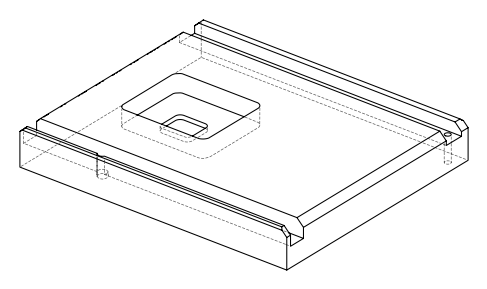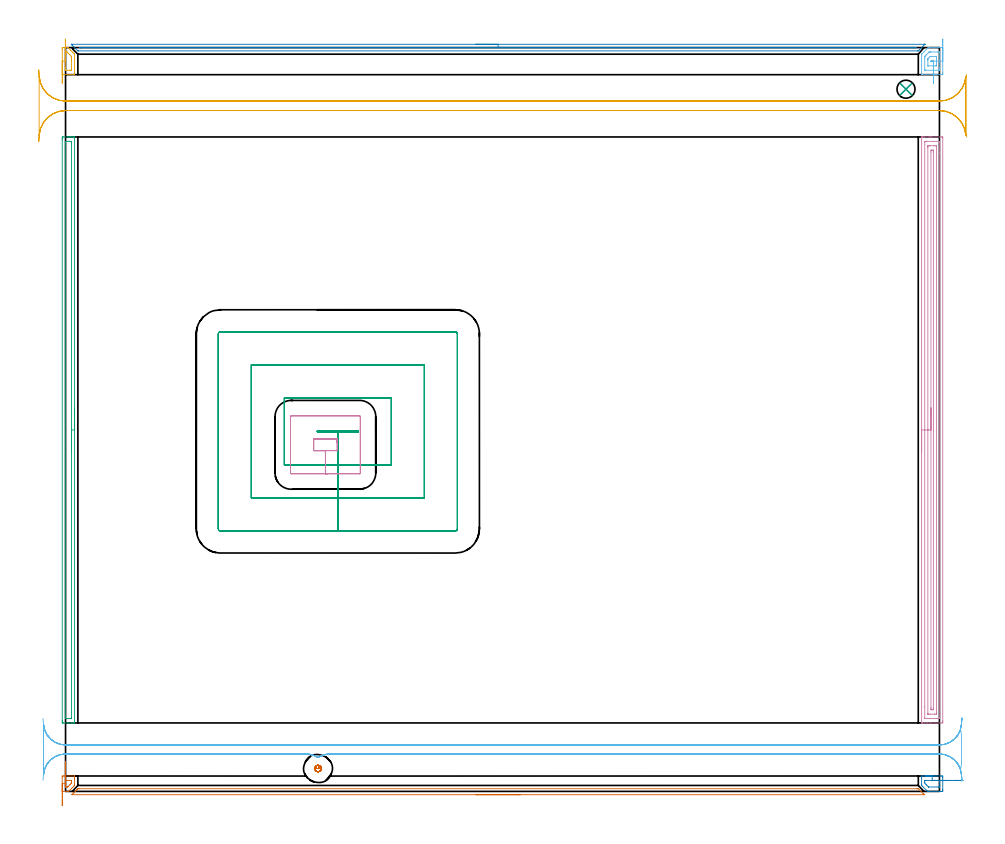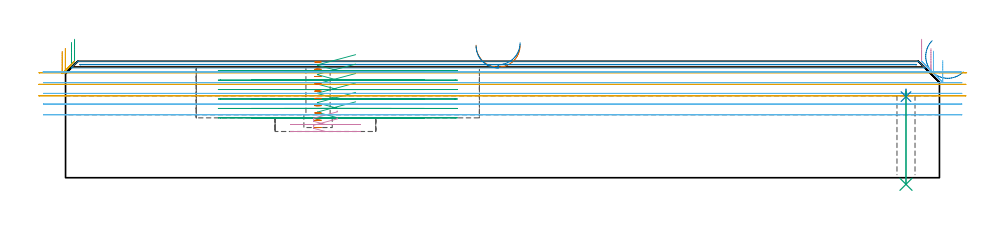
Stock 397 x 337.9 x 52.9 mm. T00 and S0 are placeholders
(PLAN: 15 operations, 7 tool changes, 52.1 min)
(1 AREA_MILL | FG_CHAMFER_SURFACE | UGT0205_001 | 0.3 min | 168 mm3)
(2 AREA_MILL_1 | FG_CHAMFER_SURFACE_1 | UGT0205_001 | 0.39 min | 587 mm3)
(3 AREA_MILL_2 | FG_CHAMFER_SURFACE_2 | UGT0205_001 | 4.45 min | 4290 mm3)
(4 AREA_MILL_3 | FG_CHAMFER_SURFACE_3 | UGT0205_001 | 8.72 min | 12792 mm3)
(5 AREA_MILL_4 | FG_CHAMFER_SURFACE_4 | UGT0205_001 | 0.38 min | 250 mm3)
(6 AREA_MILL_5 | FG_CHAMFER_SURFACE_5 | UGT0205_001 | 0.58 min | 831 mm3)
(7 AREA_MILL_6 | FG_CHAMFER_SURFACE_6 | UGT0205_001 | 3.24 min | 1388 mm3)
(8 AREA_MILL_7 | FG_CHAMFER_SURFACE_7 | UGT0205_001 | 6.29 min | 1735 mm3)
(9 MILL_RECTANGULAR_POCKET | POCKET_RECTANGULAR_STRAIGHT | UGT0201_136 | Follow Part, ap 5, ae 75% | 11.71 min | 362597 mm3)
(10 MILL_RECTANGULAR_POCKET_1 | POCKET_RECTANGULAR_STRAIGHT_1 | UGT0201_132 | Follow Part, ap 3.5, ae 75% | 0.84 min | 11119 mm3)
(11 MILL_RECTANGULAR_SLOT | SLOT_RECTANGULAR | UGT0201_106 | Follow Part, ap 6, ae 75% | 5.47 min | 175750 mm3)
(12 MILL_RECTANGULAR_SLOT_1 | SLOT_RECTANGULAR_1 | UGT0201_136 | Follow Part, ap 5, ae 75% | 8.93 min | 232204 mm3)
(13 MILL_BLIND_HOLE_FROM_SOLID_MATERIAL | STEP1POCKET | NXT0201_013 | Spiral | 0.56 min | 1040 mm3)
(14 SPOT_DRILL | STEP1HOLE | NXT0321_9005460120000 | 0.03 min | 35 mm3)
(15 DRILL_THROUGH_HOLE_INTO_CENTER | STEP1HOLE | NXT0301_053 | 0.17 min | 1950 mm3)
(TOOL UGT0205_001 | Chamfer Mill 20 x 3 x 45 deg. | D20 FL50 Z2)
(TOOL UGT0201_136 | Carbide End Mill 20.0 | D20 FL30 Z4)
(TOOL UGT0201_132 | Carbide End Mill 14.0 | D14 FL30 Z4)
(TOOL UGT0201_106 | End Mill 24 mm | D24 FL25 Z2)
(TOOL NXT0201_013 | ENDMILL 10mm | D10 FL30 Z4)
(TOOL NXT0321_9005460120000 | NC Spot Drill, 142deg, 12mm, Carbide, Uncoated | D12 PA142 FL30 Z2)
(TOOL NXT0301_053 | Carbide Drill 8.2mm [860.1-0820-025A1-MM 2214] | D8.2 PA140 FL47 Z2)
(OP 1 AREA_MILL)
G17 G21 G94 G90
T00 M6
G54
G17 G0 G90 X-1.5 Y-6.5 S1061 M3
G43 Z62.9 H0
Z57.3
G94 G1 Y-6.462 Z56.428 F250.
Y-6.348 Z55.564
Y-6.159 Z54.712
Y-5.897 Z53.88
Y-5.563 Z53.074
Y-5.16 Z52.3
Y-4.691 Z51.564
Y-4.16 Z50.872
Y-3.571 Z50.229
Y-2.928 Z49.64
Y-2.236 Z49.108
Y-1.5 Z48.64
Y-0.726 Z48.237
Y0.08 Z47.903
Y0.912 Z47.641
Y1.764 Z47.452
Y2.628 Z47.338
Y3.5 Z47.3
Y6.578
X-1.498 Y6.735 Z47.302
X-1.491 Y6.99 Z47.305
X-0.961 Y7. Z47.839
X3.976 Z52.776
X4.058 Y6.99 Z52.858
X4.1 Y6.94 Z52.9
Y5.698
Y3.06
X4.098 Y2.705 Z52.888
X3.838 Y2.438 Z52.638
X3.142 Y1.741 Z51.94
X2.702 Y1.302 Z51.501
X1.823 Y0.422 Z50.622
X1.409 Y0.01 Z50.207
X1.318 Y0. Z50.118
X-0.926 Z47.874
X-1.178 Y0.001 Z47.622
X-1.493 Y0.005 Z47.307
X-1.496 Y0.14 Z47.304
X-1.499 Y0.422 Z47.301
X-1.5 Y3.5 Z47.3
X-0.086 Z48.714
X-0.084 Y4.868 Z48.716
X-0.081 Y4.918 Z48.719
X-0.075 Y4.99 Z48.725
X-0.035 Y4.991 Z48.765
X0.672 Y4.999 Z49.472
X2.453 Y5. Z51.253
X2.635 Y4.997 Z51.435
X2.661 Y4.994 Z51.461
X2.672 Y4.991 Z51.472
X2.679 Y4.966 Z51.479
X2.684 Y4.869 Z51.484
X2.685 Y4.819 Z51.485
Y3.891
X2.683 Y3.84 Z51.483
X2.679 Y3.746 Z51.479
X2.635 Y3.697 Z51.435
X2.319 Y3.373 Z51.119
X2.011 Y3.06 Z50.811
X1.129 Y2.181 Z49.929
X0.988 Y2.049 Z49.788
X0.944 Y2.01 Z49.744
X0.855 Y2.008 Z49.655
X0.147 Y2.001 Z48.947
X-0.035 Y2.003 Z48.765
X-0.061 Y2.006 Z48.739
X-0.072 Y2.009 Z48.728
X-0.079 Y2.034 Z48.721
X-0.084 Y2.131 Z48.716
X-0.085 Y2.181 Z48.715
X-0.086 Y3.5 Z48.714
Y4.372 Z48.752
Y5.237 Z48.866
Y6.088 Z49.055
Y6.92 Z49.317
Y7.726 Z49.651
Y8.5 Z50.054
Y9.236 Z50.523
Y9.928 Z51.054
Y10.571 Z51.643
Y11.16 Z52.286
Y11.692 Z52.978
Y12.16 Z53.714
Y12.563 Z54.488
Y12.897 Z55.294
Y13.159 Z56.126
Y13.348 Z56.978
Y13.462 Z57.843
Y13.5 Z58.714
G0 Z62.9
M5
M2
(OP 2 AREA_MILL_1)
G17 G21 G94 G90
T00 M6
G54
G17 G0 G90 X393.7 Y7. S1061 M3
G43 Z62.9 H0
Z62.242
G94 G1 X393.111 Z61.599 F250.
X392.579 Z60.907
X392.111 Z60.171
X391.708 Z59.397
X391.374 Z58.591
X391.112 Z57.759
X390.923 Z56.908
X390.809 Z56.043
X390.771 Z55.171
X390.809 Z54.299
X390.923 Z53.435
X391.112 Z52.583
X391.374 Z51.751
X391.708 Z50.945
X392.111 Z50.171
X392.58 Z49.435
X393.111 Z48.743
X393.7 Z48.1
X394.613 Z47.187
X395.457 Z46.337
X397.635 Z44.16
X398.092 Y6.997 Z43.703
X398.49 Y6.993 Z43.305
X398.497 Y6.578 Z43.303
X398.5 Y6.169 Z43.3
Y0.893
X398.499 Y0.422 Z43.301
X398.492 Y0.021 Z43.302
X398.49 Y0.007 Z43.304
X398.092 Y0.004 Z43.702
X397.248 Y0. Z44.552
X391.891 Z49.909
X391.601 Z50.196
X391.597 Y0.001 Z50.199
X391.47 Y0.129 Z50.328
X391.403 Y0.196 Z50.396
X391.176 Y0.422 Z50.621
X391.065 Y0.534 Z50.733
X389.418 Y2.181 Z52.38
X388.958 Y2.641 Z52.841
X388.907 Y2.699 Z52.892
X388.9 Y3.06 Z52.9
Y6.578
X388.907 Y6.99 Z52.893
X389.292 Y7. Z52.508
X393.7 Z48.1
Y5.
X396.335 Z45.465
X397.034 Y4.999 Z44.766
X397.064 Y4.995 Z44.736
X397.07 Y4.992 Z44.73
X397.079 Y4.98 Z44.721
X397.082 Y4.951 Z44.718
X397.084 Y4.819 Z44.716
X397.086 Y4.068 Z44.714
Y2.181
X397.085 Y2.087 Z44.715
X397.084 Y2.04 Z44.716
X397.082 Y2.018 Z44.718
X397.081 Y2.014 Z44.719
X397.057 Y2.01 Z44.743
X396.696 Y2.002 Z45.104
X396.516 Y2. Z45.284
X392.123 Y2.001 Z49.677
X392.079 Y2.006 Z49.721
X392.058 Y2.01 Z49.742
X392.021 Y2.04 Z49.779
X391.943 Y2.109 Z49.857
X391.869 Y2.181 Z49.931
X391.065 Y2.987 Z50.735
X390.994 Y3.06 Z50.806
X390.321 Y3.805 Z51.479
X390.314 Y4.819 Z51.486
X390.315 Y4.913 Z51.485
X390.316 Y4.96 Z51.484
X390.318 Y4.982 Z51.482
X390.319 Y4.986 Z51.481
X390.342 Y4.99 Z51.458
X390.703 Y4.998 Z51.097
X390.884 Y5. Z50.916
X391.065 Z50.735
X393.7 Z48.1
X394.343 Z47.511
X395.035 Z46.98
X395.771 Z46.511
X396.545 Z46.108
X397.351 Z45.774
X398.183 Z45.512
X399.035 Z45.323
X399.899 Z45.209
X400.771 Z45.171
X401.643 Z45.209
X402.508 Z45.323
X403.359 Z45.512
X404.191 Z45.774
X404.997 Z46.108
X405.771 Z46.511
X406.507 Z46.98
X407.199 Z47.511
X407.842 Z48.1
G0 Z62.9
M5
M2
(OP 3 AREA_MILL_2)
G17 G21 G94 G90
T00 M6
G54
G17 G0 G90 X4.1 Y174.2 S1061 M3
G43 Z62.9 H0
G94 G1 Y174.162 Z62.028 F250.
Y174.048 Z61.163
Y173.859 Z60.312
Y173.597 Z59.48
Y173.263 Z58.674
Y172.86 Z57.9
Y172.391 Z57.164
Y171.86 Z56.472
Y171.271 Z55.829
Y170.628 Z55.239
Y169.936 Z54.708
Y169.2 Z54.24
Y168.426 Z53.837
Y167.62 Z53.503
Y166.788 Z53.241
Y165.936 Z53.052
Y165.072 Z52.938
Y164.2 Z52.9
Y31.253
X4.105 Y31.11 Z52.895
X4.057 Y31.107 Z52.848
X3.697 Y31.1 Z52.497
X3.259 Z52.059
X2.635 Z51.43
X1.433 Z50.23
X0.855 Z49.649
X-0.926 Y31.101 Z47.87
X-1.176 Y31.103 Z47.62
X-1.491 Y31.107 Z47.305
X-1.493 Y31.134 Z47.303
X-1.499 Y31.702 Z47.301
X-1.5 Y32.278 Z47.3
Y296.381
X-1.499 Y296.698 Z47.301
X-1.493 Y297.266 Z47.303
X-1.491 Y297.293 Z47.305
X-0.926 Y297.3 Z47.87
X0.855 Z49.649
X1.433 Z50.23
X1.745 Z50.541
X2.323 Z51.12
X2.635 Z51.43
X3.259 Z52.059
X3.698 Z52.497
X4.057 Y297.293 Z52.848
X4.097 Y297.29 Z52.888
X4.1 Y297.144 Z52.9
Y164.2
X2.686 Z51.486
X2.685 Y33.386 Z51.485
X2.682 Y33.285 Z51.482
X2.677 Y33.11 Z51.477
X2.635 Y33.108 Z51.435
X2.13 Y33.101 Z50.93
X0.855 Z49.655
X0.348 Y33.103 Z49.148
X-0.035 Y33.11 Z48.765
X-0.079 Y33.487 Z48.721
X-0.082 Y33.534 Z48.718
X-0.086 Y34.379 Z48.714
Y34.43
X-0.085 Y295.014 Z48.715
X-0.082 Y295.115 Z48.718
X-0.077 Y295.29 Z48.723
X-0.035 Y295.292 Z48.765
X0.47 Y295.299 Z49.27
X1.745 Z50.545
X2.252 Y295.297 Z51.052
X2.635 Y295.29 Z51.435
X2.679 Y294.913 Z51.479
X2.682 Y294.866 Z51.482
X2.686 Y294.021 Z51.486
Y293.97
Y164.2
Y163.328 Z51.524
Y162.463 Z51.638
Y161.612 Z51.826
Y160.78 Z52.089
Y159.974 Z52.423
Y159.2 Z52.825
Y158.464 Z53.294
Y157.772 Z53.825
Y157.129 Z54.415
Y156.54 Z55.058
Y156.008 Z55.75
Y155.54 Z56.486
Y155.137 Z57.259
Y154.803 Z58.065
Y154.541 Z58.897
Y154.352 Z59.749
Y154.238 Z60.614
Y154.2 Z61.486
G0 Z62.9
M5
M2
(OP 4 AREA_MILL_3)
G17 G21 G94 G90
T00 M6
G54
G17 G0 G90 X388.9 Y154.2 S1061 M3
G43 Z62.9 H0
G94 G1 Y154.238 Z62.028 F250.
Y154.352 Z61.163
Y154.541 Z60.312
Y154.803 Z59.48
Y155.137 Z58.674
Y155.54 Z57.9
Y156.009 Z57.164
Y156.54 Z56.472
Y157.129 Z55.829
Y157.772 Z55.239
Y158.464 Z54.708
Y159.2 Z54.24
Y159.974 Z53.837
Y160.78 Z53.503
Y161.612 Z53.241
Y162.464 Z53.052
Y163.328 Z52.938
Y164.2 Z52.9
Y297.144
X388.902 Y297.29 Z52.888
X389.041 Y297.297 Z52.752
X389.186 Y297.3 Z52.613
X389.571 Z52.228
X390.187 Z51.608
X392.251 Z49.546
X392.822 Z48.973
X393.415 Z48.381
X398.092 Z43.705
X398.38 Y297.297 Z43.417
X398.492 Y297.29 Z43.305
X398.499 Y297.176 Z43.299
X398.5 Y296.698 Z43.3
Y32.18
X398.499 Y31.703 Z43.301
X398.496 Y31.292 Z43.303
X398.492 Y31.11 Z43.305
X398.092 Y31.1 Z43.705
X392.822 Z48.973
X391.373 Z50.424
X390.187 Z51.608
X389.186 Z52.613
X389.041 Y31.103 Z52.752
X388.902 Y31.11 Z52.888
X388.9 Y31.256 Z52.9
Y164.2
X390.314 Z51.486
X390.315 Y294.782 Z51.485
X390.316 Y294.913 Z51.484
X390.321 Y295.284 Z51.479
X390.688 Y295.295 Z51.112
X391.065 Y295.298 Z50.735
X391.562 Y295.3 Z50.238
X394.197 Z47.603
X396.833 Z44.967
X397.011 Y295.299 Z44.789
X397.039 Y295.296 Z44.761
X397.067 Y295.29 Z44.733
X397.079 Y295.285 Z44.721
X397.08 Y295.264 Z44.72
X397.085 Y295.044 Z44.715
X397.086 Y290.092 Z44.714
X397.085 Y33.618 Z44.715
X397.084 Y33.487 Z44.716
X397.079 Y33.116 Z44.721
X396.712 Y33.105 Z45.088
X396.335 Y33.102 Z45.465
X395.838 Y33.1 Z45.962
X392.822 Z48.978
X390.567 Z51.233
X390.389 Y33.102 Z51.411
X390.361 Y33.104 Z51.439
X390.333 Y33.11 Z51.467
X390.321 Y33.115 Z51.479
X390.32 Y33.136 Z51.48
X390.315 Y33.356 Z51.485
X390.314 Y38.31 Z51.486
Y164.2
X391.728 Z50.072
X391.729 Y292.454 Z50.071
X391.731 Y293.129 Z50.069
X391.733 Y293.237 Z50.067
X391.735 Y293.283 Z50.065
X391.782 Y293.292 Z50.018
X391.943 Y293.296 Z49.857
X392.653 Y293.3 Z49.147
X392.822 Z48.978
X394.41 Z47.39
X395.288 Z46.512
X395.457 Y293.297 Z46.343
X395.625 Y293.291 Z46.175
X395.665 Y293.289 Z46.135
X395.667 Y293.259 Z46.133
X395.67 Y293.201 Z46.13
X395.671 Y293.129 Z46.129
Y292.91
Y35.946
X395.669 Y35.271 Z46.131
X395.667 Y35.163 Z46.133
X395.665 Y35.117 Z46.135
X395.617 Y35.108 Z46.183
X395.457 Y35.104 Z46.343
X394.747 Y35.1 Z47.053
X394.578 Z47.222
X392.99 Z48.81
X392.111 Y35.101 Z49.689
X391.943 Y35.103 Z49.857
X391.775 Y35.109 Z50.025
X391.735 Y35.111 Z50.065
X391.733 Y35.141 Z50.067
X391.73 Y35.199 Z50.07
X391.729 Y35.271 Z50.071
X391.728 Y35.49 Z50.072
Y164.2
X393.143 Z48.657
Y290.452
X393.144 Y291.016 Z48.656
X393.147 Y291.206 Z48.653
X393.15 Y291.272 Z48.65
X393.156 Y291.291 Z48.644
X393.179 Y291.293 Z48.621
X393.283 Y291.296 Z48.517
X393.7 Y291.3 Z48.1
X393.744 Z48.056
X394.119 Y291.295 Z47.681
X394.213 Y291.291 Z47.588
X394.251 Y291.288 Z47.549
X394.253 Y291.257 Z47.547
X394.255 Y291.175 Z47.545
X394.257 Y290.778 Z47.543
Y290.452
Y37.948
X394.256 Y37.384 Z47.544
X394.253 Y37.194 Z47.547
X394.25 Y37.128 Z47.55
X394.243 Y37.109 Z47.557
X394.221 Y37.107 Z47.579
X394.117 Y37.104 Z47.683
X393.7 Y37.1 Z48.1
X393.656 Z48.144
X393.281 Y37.105 Z48.519
X393.187 Y37.109 Z48.613
X393.149 Y37.112 Z48.651
X393.147 Y37.143 Z48.653
X393.145 Y37.226 Z48.655
X393.143 Y37.622 Z48.657
Y37.948
Y164.2
Y165.072 Z48.695
Y165.937 Z48.809
Y166.788 Z48.998
Y167.62 Z49.26
Y168.426 Z49.594
Y169.2 Z49.997
Y169.936 Z50.466
Y170.628 Z50.997
Y171.271 Z51.586
Y171.86 Z52.229
Y172.392 Z52.922
Y172.86 Z53.657
Y173.263 Z54.431
Y173.597 Z55.237
Y173.859 Z56.069
Y174.048 Z56.921
Y174.162 Z57.786
Y174.2 Z58.657
G0 Z62.9
M5
M2
(OP 5 AREA_MILL_4)
G17 G21 G94 G90
T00 M6
G54
G17 G0 G90 X-1.5 Y321.75 S1061 M3
G43 Z62.9 H0
Z57.3
G94 G1 Y321.788 Z56.428 F250.
Y321.902 Z55.564
Y322.091 Z54.712
Y322.353 Z53.88
Y322.687 Z53.074
Y323.09 Z52.3
Y323.558 Z51.564
Y324.09 Z50.872
Y324.679 Z50.229
Y325.322 Z49.64
Y326.014 Z49.108
Y326.75 Z48.64
Y327.524 Z48.237
Y328.33 Z47.903
Y329.162 Z47.641
Y330.014 Z47.452
Y330.878 Z47.338
Y331.75 Z47.3
Y337.158
X-1.499 Y337.47 Z47.302
X-1.496 Y337.751 Z47.304
X-1.493 Y337.895 Z47.307
X-0.926 Y337.9 Z47.874
X0.855 Z49.655
X1.088 Y337.899 Z49.888
X1.104 Y337.896 Z49.904
X2.411 Y336.59 Z51.21
X3.291 Y335.71 Z52.09
X4. Y335. Z52.8
X4.096 Y334.894 Z52.89
X4.1 Y334.83 Z52.9
Y326.03
X4.093 Y325.61 Z52.893
X3.973 Y325.6 Z52.773
X-0.945 Z47.855
X-1.18 Y325.601 Z47.618
X-1.491 Y325.61 Z47.305
X-1.5 Y325.817 Z47.3
Y331.75
X-0.086 Z48.714
X-0.085 Y335.759 Z48.715
X-0.082 Y335.809 Z48.718
X-0.077 Y335.89 Z48.723
X-0.035 Y335.892 Z48.765
X0.157 Y335.895 Z48.957
X0.542 Y335.892 Z49.342
X0.649 Y335.89 Z49.449
X0.676 Y335.867 Z49.476
X0.731 Y335.816 Z49.531
X0.841 Y335.71 Z49.641
X1.721 Y334.83 Z50.521
X2.595 Y333.95 Z51.395
X2.635 Y333.903 Z51.435
X2.682 Y333.07 Z51.482
X2.684 Y333.022 Z51.484
X2.686 Y332.19 Z51.486
X2.685 Y327.741 Z51.485
X2.682 Y327.691 Z51.482
X2.677 Y327.61 Z51.477
X2.635 Y327.609 Z51.435
X1.937 Y327.601 Z50.737
X0.157 Y327.6 Z48.957
X-0.035 Y327.603 Z48.765
X-0.062 Y327.606 Z48.738
X-0.074 Y327.609 Z48.726
X-0.079 Y327.642 Z48.721
X-0.084 Y327.741 Z48.716
X-0.085 Y327.79 Z48.715
X-0.086 Y328.62 Z48.714
Y331.75
Y332.622 Z48.752
Y333.486 Z48.866
Y334.338 Z49.055
Y335.17 Z49.317
Y335.976 Z49.651
Y336.75 Z50.054
Y337.486 Z50.523
Y338.178 Z51.054
Y338.821 Z51.643
Y339.41 Z52.286
Y339.942 Z52.978
Y340.41 Z53.714
Y340.813 Z54.488
Y341.147 Z55.294
Y341.409 Z56.126
Y341.598 Z56.978
Y341.712 Z57.843
Y341.75 Z58.714
G0 Z62.9
M5
M2
(OP 6 AREA_MILL_5)
G17 G21 G94 G90
T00 M6
G54
G17 G0 G90 X398.5 Y341.75 S1061 M3
G43 Z62.9 H0
Z53.3
G94 G1 Y341.712 Z52.428 F250.
Y341.598 Z51.564
Y341.409 Z50.712
Y341.147 Z49.88
Y340.813 Z49.074
Y340.41 Z48.3
Y339.942 Z47.564
Y339.41 Z46.872
Y338.821 Z46.229
Y338.178 Z45.64
Y337.486 Z45.108
Y336.75 Z44.64
Y335.976 Z44.237
Y335.17 Z43.903
Y334.338 Z43.641
Y333.486 Z43.452
Y332.622 Z43.338
Y331.75 Z43.3
Y326.501
X398.498 Y326.03 Z43.302
X398.493 Y325.629 Z43.303
X398.491 Y325.607 Z43.305
X398.092 Y325.6 Z43.703
X395.457 Z46.337
X394.598 Z47.202
X389.299 Z52.501
X388.907 Y325.61 Z52.893
X388.9 Y326.03 Z52.9
Y334.83
X388.905 Y334.894 Z52.89
X388.949 Y334.95 Z52.848
X391.876 Y337.876 Z49.923
X391.902 Y337.89 Z49.897
X391.924 Y337.9 Z49.876
X397.233 Z44.567
X398.092 Y337.896 Z43.702
X398.49 Y337.893 Z43.304
X398.492 Y337.871 Z43.302
X398.498 Y337.47
X398.5 Y337.061 Z43.3
Y331.75
X397.086 Z44.714
Y328.67
X397.084 Y327.919 Z44.716
X397.083 Y327.79 Z44.717
X397.079 Y327.612 Z44.721
X396.715 Y327.604 Z45.085
X396.524 Y327.601 Z45.276
X390.376 Y327.6 Z51.424
X390.339 Y327.602 Z51.461
X390.329 Y327.605 Z51.471
X390.323 Y327.609 Z51.477
X390.32 Y327.621 Z51.48
X390.316 Y327.66 Z51.484
X390.315 Y327.79 Z51.485
Y333.07
X390.319 Y333.817 Z51.481
X390.321 Y333.85 Z51.479
X390.334 Y333.872 Z51.466
X390.404 Y333.95 Z51.396
X390.733 Y334.282 Z51.067
X391.065 Y334.615 Z50.735
X392.161 Y335.71 Z49.639
X392.295 Y335.837 Z49.505
X392.343 Y335.881 Z49.457
X392.442 Y335.89 Z49.358
X392.634 Y335.898 Z49.166
X392.822 Y335.899 Z48.978
X393.51 Y335.9 Z48.29
X396.145 Z45.655
X397.024 Z44.776
X397.061 Y335.898 Z44.739
X397.071 Y335.896 Z44.729
X397.077 Y335.891 Z44.723
X397.08 Y335.879 Z44.72
X397.084 Y335.84 Z44.716
X397.085 Y335.71 Z44.715
X397.086 Y331.75 Z44.714
X395.672 Z46.128
X395.67 Y330.216 Z46.13
X395.666 Y330. Z46.134
X395.657 Y329.61 Z46.143
X395.457 Y329.602 Z46.343
X395.406 Y329.601 Z46.394
X391.892 Z49.908
X391.757 Y329.61 Z50.043
X391.734 Y329.615 Z50.066
X391.732 Y329.628 Z50.068
X391.73 Y329.647 Z50.07
X391.729 Y329.668 Z50.071
X391.728 Y329.765 Z50.072
Y332.19
X391.729 Y332.405 Z50.071
X391.73 Y332.62 Z50.07
X391.733 Y332.764 Z50.067
X391.735 Y332.813 Z50.065
X391.746 Y332.834 Z50.054
X391.776 Y332.868 Z50.024
X391.969 Y333.07 Z49.831
X392.402 Y333.49 Z49.398
X392.822 Y333.89 Z48.978
X392.877 Y333.895 Z48.923
X393.7 Y333.9 Z48.1
X393.75 Z48.05
X395.508 Y333.899 Z46.292
X395.643 Y333.89 Z46.157
X395.666 Y333.885 Z46.134
X395.668 Y333.872 Z46.132
X395.67 Y333.853 Z46.13
X395.671 Y333.832 Z46.129
X395.672 Y333.735 Z46.128
Y331.75
X394.251 Y331.746 Z47.549
Y331.638
X394.248 Y331.61 Z47.552
X394.218 Y331.607 Z47.582
X394.147 Y331.603 Z47.653
X393.999 Y331.601 Z47.801
X393.7 Y331.6 Z48.1
X393.409 Y331.602 Z48.391
X393.161 Y331.61 Z48.639
X393.149 Y331.612 Z48.651
X393.147 Y331.622 Z48.653
X393.146 Y331.656 Z48.655
X393.148 Y331.726 Z48.652
X393.152 Y331.791 Z48.648
X393.186 Y331.825 Z48.614
X393.284 Y331.89 Z48.516
X393.453 Y331.894 Z48.347
X393.7 Y331.896 Z48.1
X393.995 Y331.894 Z47.805
X394.25 Y331.881 Z47.55
X394.251 Y331.746 Z47.549
X394.253 Y330.875 Z47.585
X394.255 Y330.009 Z47.697
X394.257 Y329.157 Z47.883
X394.26 Y328.325 Z48.143
X394.262 Y327.518 Z48.475
X394.264 Y326.743 Z48.876
X394.266 Y326.006 Z49.343
X394.268 Y325.312 Z49.872
X394.269 Y324.668 Z50.46
X394.271 Y324.076 Z51.101
X394.272 Y323.544 Z51.792
X394.273 Y323.073 Z52.527
X394.275 Y322.668 Z53.299
Y322.332 Z54.104
X394.276 Y322.068 Z54.936
X394.277 Y321.877 Z55.787
Y321.76 Z56.652
Y321.72 Z57.523
G0 Z62.9
M5
M2
(OP 7 AREA_MILL_6)
G17 G21 G94 G90
T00 M6
G54
G17 G0 G90 X206.5 Y-1.5 S1061 M3
G43 Z62.9 H0
Z60.2
G94 G1 X206.462 Z59.328 F250.
X206.348 Z58.464
X206.159 Z57.612
X205.897 Z56.78
X205.563 Z55.974
X205.16 Z55.2
X204.692 Z54.464
X204.16 Z53.772
X203.571 Z53.129
X202.928 Z52.54
X202.236 Z52.009
X201.5 Z51.54
X200.726 Z51.137
X199.92 Z50.803
X199.088 Z50.541
X198.236 Z50.352
X197.372 Z50.238
X196.5 Z50.2
X3.059
X2.914 Y-1.497 Z50.202
X2.933 Y-1.474 Z50.225
X3.073 Y-1.328 Z50.371
X3.66 Y-0.738 Z50.957
X3.998 Y-0.402 Z51.298
X4.542 Y0.144 Z51.84
X5.132 Y0.733 Z52.432
X5.574 Y1.174 Z52.873
X5.576 Y1.176 Z52.875
X5.604 Y1.196 Z52.887
X6.2 Y1.2 Z52.9
X386.801
X387.396 Y1.196 Z52.887
X387.425 Y1.176 Z52.875
X389.634 Y-1.033 Z50.664
X390.074 Y-1.474 Z50.226
X390.081 Y-1.481 Z50.218
X390.093 Y-1.498 Z50.201
X390.081 Y-1.5 Z50.2
X390.076
X196.5
X195.628 Z50.238
X194.764 Z50.352
X193.912 Z50.541
X193.08 Z50.803
X192.274 Z51.137
X191.5 Z51.54
X190.764 Z52.009
X190.072 Z52.54
X189.429 Z53.129
X188.84 Z53.772
X188.308 Z54.464
X187.84 Z55.2
X187.437 Z55.974
X187.103 Z56.78
X186.841 Z57.612
X186.652 Z58.464
X186.538 Z59.328
X186.5 Z60.2
G0 Z62.9
M5
M2
(OP 8 AREA_MILL_7)
G17 G21 G94 G90
T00 M6
G54
G17 G0 G90 X186.5 Y339.4 S1061 M3
G43 Z62.9 H0
Z59.9
G94 G1 X186.538 Z59.028 F250.
X186.652 Z58.164
X186.841 Z57.312
X187.103 Z56.48
X187.437 Z55.674
X187.84 Z54.9
X188.308 Z54.164
X188.84 Z53.472
X189.429 Z52.829
X190.072 Z52.24
X190.764 Z51.708
X191.5 Z51.24
X192.274 Z50.837
X193.08 Z50.503
X193.912 Z50.241
X194.764 Z50.052
X195.628 Z49.938
X196.5 Z49.9
X390.302
X390.385 Y339.397 Z49.901
X390.387 Y339.395 Z49.903
X390.385 Y339.384 Z49.914
X387.963 Y336.963 Z52.337
X387.577 Y336.577 Z52.723
X387.528 Y336.529 Z52.771
X387.395 Y336.404 Z52.89
X387.112 Y336.4 Z52.9
X5.889
X5.605 Y336.404 Z52.89
X5.47 Y336.529 Z52.77
X2.913 Y339.087 Z50.212
X2.759 Y339.239 Z50.058
X2.615 Y339.386 Z49.912
X2.613 Y339.395 Z49.903
X2.615 Y339.399 Z49.899
X2.698 Y339.4 Z49.9
X196.5
Y337.986 Z51.314
X386.219
X386.304 Y337.985 Z51.315
X386.475 Y337.98 Z51.32
X386.513 Y337.979 Z51.321
X386.511 Y337.972 Z51.328
X386.485 Y337.941 Z51.359
X386.446 Y337.9 Z51.4
X386.368 Y337.829 Z51.471
X386.298 Y337.821 Z51.479
X386.219 Y337.819 Z51.481
X385.411 Y337.815 Z51.485
X385.326 Y337.814 Z51.486
X6.867 Y337.815 Z51.485
X6.781 Y337.816 Z51.484
X6.696 Y337.819 Z51.481
X6.643 Y337.821 Z51.479
X6.614 Y337.846 Z51.454
X6.557 Y337.9 Z51.4
X6.49 Y337.971 Z51.329
X6.611 Y337.98 Z51.32
X6.698 Y337.984 Z51.316
X6.781 Y337.985 Z51.315
X196.5 Y337.986 Z51.314
X197.372 Z51.352
X198.236 Z51.466
X199.088 Z51.655
X199.92 Z51.917
X200.726 Z52.251
X201.5 Z52.654
X202.236 Z53.123
X202.928 Z53.654
X203.571 Z54.243
X204.16 Z54.886
X204.692 Z55.578
X205.16 Z56.314
X205.563 Z57.088
X205.897 Z57.894
X206.159 Z58.726
X206.348 Z59.578
X206.462 Z60.443
X206.5 Z61.314
G0 Z62.9
M5
M2
(OP 9 MILL_RECTANGULAR_POCKET)
G17 G21 G94 G90
T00 M6
G54
G17 G0 G90 X131.782 Y163.8 S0 M3
G43 Z62.9 H0
Z55.9
G94 G1 X114.4 Z51.242 F250.
Y163.3 Z51.109
X123.7 Z48.617
X133. F500.
Y163.8
X114.4
Y163.3
X123.7
Y148.3
X148.
Y178.8
X99.4
Y148.3
X123.7
Y133.3
X163.
Y193.8
X84.4
Y133.3
X123.7
Y118.3
X177.
G3 X178. Y119.3 R1.
G1 Y207.8
G3 X177. Y208.8 R1.
G1 X70.4
G3 X69.4 Y207.8 R1.
G1 Y119.3
G3 X70.4 Y118.3 R1.
G1 X123.7
X124.7
G0 X131.782 Y163.8 Z51.617
G1 X114.4 Z46.959 F250.
Y163.3 Z46.825
X123.7 Z44.333
X133. F500.
Y163.8
X114.4
Y163.3
X123.7
Y148.3
X148.
Y178.8
X99.4
Y148.3
X123.7
Y133.3
X163.
Y193.8
X84.4
Y133.3
X123.7
Y118.3
X177.
G3 X178. Y119.3 R1.
G1 Y207.8
G3 X177. Y208.8 R1.
G1 X70.4
G3 X69.4 Y207.8 R1.
G1 Y119.3
G3 X70.4 Y118.3 R1.
G1 X123.7
X124.7
G0 X131.782 Y163.8 Z47.333
G1 X114.4 Z42.676 F250.
Y163.3 Z42.542
X123.7 Z40.05
X133. F500.
Y163.8
X114.4
Y163.3
X123.7
Y148.3
X148.
Y178.8
X99.4
Y148.3
X123.7
Y133.3
X163.
Y193.8
X84.4
Y133.3
X123.7
Y118.3
X177.
G3 X178. Y119.3 R1.
G1 Y207.8
G3 X177. Y208.8 R1.
G1 X70.4
G3 X69.4 Y207.8 R1.
G1 Y119.3
G3 X70.4 Y118.3 R1.
G1 X123.7
X124.7
G0 X131.782 Y163.8 Z43.05
G1 X114.4 Z38.393 F250.
Y163.3 Z38.259
X123.7 Z35.767
X133. F500.
Y163.8
X114.4
Y163.3
X123.7
Y148.3
X148.
Y178.8
X99.4
Y148.3
X123.7
Y133.3
X163.
Y193.8
X84.4
Y133.3
X123.7
Y118.3
X177.
G3 X178. Y119.3 R1.
G1 Y207.8
G3 X177. Y208.8 R1.
G1 X70.4
G3 X69.4 Y207.8 R1.
G1 Y119.3
G3 X70.4 Y118.3 R1.
G1 X123.7
X124.7
G0 X131.782 Y163.8 Z38.767
G1 X114.4 Z34.109 F250.
Y163.3 Z33.975
X123.7 Z31.483
X133. F500.
Y163.8
X114.4
Y163.3
X123.7
Y148.3
X148.
Y178.8
X99.4
Y148.3
X123.7
Y133.3
X163.
Y193.8
X84.4
Y133.3
X123.7
Y118.3
X177.
G3 X178. Y119.3 R1.
G1 Y207.8
G3 X177. Y208.8 R1.
G1 X70.4
G3 X69.4 Y207.8 R1.
G1 Y119.3
G3 X70.4 Y118.3 R1.
G1 X123.7
X124.7
G0 X131.782 Y163.8 Z34.483
G1 X114.4 Z29.826 F250.
Y163.3 Z29.692
X123.7 Z27.2
X133. F500.
Y163.8
X114.4
Y163.3
X123.7
Y148.3
X148.
Y178.8
X99.4
Y148.3
X123.7
Y133.3
X163.
Y193.8
X84.4
Y133.3
X123.7
Y118.3
X177.
G3 X178. Y119.3 R1.
G1 Y207.8
G3 X177. Y208.8 R1.
G1 X70.4
G3 X69.4 Y207.8 R1.
G1 Y119.3
G3 X70.4 Y118.3 R1.
G1 X123.7
X124.7
G0 Z62.9
M5
M2
(OP 10 MILL_RECTANGULAR_POCKET_1)
G17 G21 G94 G90
T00 M6
G54
G17 G0 G90 X123.4 Y158.349 S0 M3
G43 Z62.9 H0
Z30.38
G94 G1 Y160.1 Z29.911 F250.
X112.7 Z27.044
Y154.8 Z25.624
X118.05 Z24.19
X123.4 F500.
Y160.1
X112.7
Y154.8
X118.05
Y144.3
X133.6
G3 X133.9 Y144.6 R0.3
G1 Y170.3
G3 X133.6 Y170.6 R0.3
G1 X102.5
G3 X102.2 Y170.3 R0.3
G1 Y144.6
G3 X102.5 Y144.3 R0.3
G1 X118.05
X119.05
G0 X123.4 Y158.349 Z27.19
G1 Y160.1 Z26.721 F250.
X112.7 Z23.854
Y154.8 Z22.434
X118.05 Z21.
X123.4 F500.
Y160.1
X112.7
Y154.8
X118.05
Y144.3
X133.6
G3 X133.9 Y144.6 R0.3
G1 Y170.3
G3 X133.6 Y170.6 R0.3
G1 X102.5
G3 X102.2 Y170.3 R0.3
G1 Y144.6
G3 X102.5 Y144.3 R0.3
G1 X118.05
X119.05
G0 Z62.9
M5
M2
(OP 11 MILL_RECTANGULAR_SLOT)
G17 G21 G94 G90
T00 M6
G54
G17 G0 G90 X409.369 Y325.596 S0 M3
G43 Z62.9 H0
Z47.667
G94 G1 X408.641 Y322.686 F250.
G2 X397. Y313.6 R12. F500.
G1 X0.
G2 X-11.967 Y324.715 R12.
G1 X-11.997 Y324.716
G3 X-12. Y324.462 R12.
G1 Y298.408
G3 X-11.998 Y298.178 R12.
G1 X-11.968
G2 X0. Y309.3 R12.
G1 X397.
G2 X408.642 Y300.21 R12.
G1 X409.369 Y297.3 F250.
G0 Z62.9
X-12.182 Y295.155
Z42.433
G1 X-11.97 Y298.148
G2 X0. Y309.3 R12. F500.
G1 X397.
G2 X408.97 Y298.148 R12.
G1 X409.
Y324.752
X408.97
G2 X397. Y313.6 R12.
G1 X0.
G2 X-11.97 Y324.752 R12.
G1 X-12.182 Y327.745 F250.
G0 Y295.155 Z37.2
G1 X-11.97 Y298.148
G2 X0. Y309.3 R12. F500.
G1 X397.
G2 X408.97 Y298.148 R12.
G1 X409.
Y324.752
X408.97
G2 X397. Y313.6 R12.
G1 X0.
G2 X-11.97 Y324.752 R12.
G1 X-12.182 Y327.745 F250.
G0 Z62.9
M5
M2
(OP 12 MILL_RECTANGULAR_SLOT_1)
G17 G21 G94 G90
T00 M6
G54
G17 G0 G90 X-10.252 Y5.027 S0 M3
G43 Z62.9 H0
Z48.04
G94 G1 X-9.949 Y8.012 F250.
G2 X0. Y17. R10. F500.
G1 X109.219
G2 X114.7 Y15.364 R10.
X120.181 Y17. R10.
G1 X397.
G2 X406.51 Y10.093 R10.
G1 X406.538 Y10.084
G3 X407. Y13.087 R10.
G1 Y25.017
G3 X406.539 Y28.018 R10.
G1 X406.51 Y28.009
G2 X397. Y21.1 R10.
G1 X0.
G2 X-9.949 Y30.094 R10.
G1 X-10.251 Y33.079 F250.
G0 Z62.9
X407.202 Y33.317
Z43.18
G1 X406.97 Y30.326
G2 X397. Y21.1 R10. F500.
G1 X0.
G2 X-9.97 Y30.326 R10.
G1 X-10.
Y7.774
X-9.97
G2 X0. Y17. R10.
G1 X109.219
G2 X114.7 Y15.364 R10.
X120.181 Y17. R10.
G1 X397.
G2 X406.97 Y7.774 R10.
G1 X407.202 Y4.783 F250.
G0 Y33.317 Z38.32
G1 X406.97 Y30.326
G2 X397. Y21.1 R10. F500.
G1 X0.
G2 X-9.97 Y30.326 R10.
G1 X-10.
Y7.774
X-9.97
G2 X0. Y17. R10.
G1 X109.219
G2 X114.7 Y15.364 R10.
X120.181 Y17. R10.
G1 X397.
G2 X406.97 Y7.774 R10.
G1 X407.202 Y4.783 F250.
G0 Y33.317 Z33.46
G1 X406.97 Y30.326
G2 X397. Y21.1 R10. F500.
G1 X0.
G2 X-9.97 Y30.326 R10.
G1 X-10.
Y7.774
X-9.97
G2 X0. Y17. R10.
G1 X109.219
G2 X114.7 Y15.364 R10.
X120.181 Y17. R10.
G1 X397.
G2 X406.97 Y7.774 R10.
G1 X407.202 Y4.783 F250.
G0 Y33.317 Z28.6
G1 X406.97 Y30.326
G2 X397. Y21.1 R10. F500.
G1 X0.
G2 X-9.97 Y30.326 R10.
G1 X-10.
Y7.774
X-9.97
G2 X0. Y17. R10.
G1 X109.219
G2 X114.7 Y15.364 R10.
X120.181 Y17. R10.
G1 X397.
G2 X406.97 Y7.774 R10.
G1 X407.202 Y4.783 F250.
G0 Z62.9
M5
M2
(OP 13 MILL_BLIND_HOLE_FROM_SOLID_MATERIAL)
G17 G21 G94 G90
T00 M6
G54
G17 G0 G90 X114.7 Y10.4 S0 M3
G43 Z62.9 H0
Z52.59
G94 G3 X115.333 Y11.217 R0.654 F250.
X114.339 Y11.804 R0.817
X113.296 Y10.039 R1.45
X114.339 Y11.804 R-1.45
X113.817 Y10.922 R0.725
X114.7 Y10.4 R0.725
G0 Z49.28
G3 X115.333 Y11.217 R0.654
X114.339 Y11.804 R0.817
X113.296 Y10.039 R1.45
X114.339 Y11.804 R-1.45
X113.817 Y10.922 R0.725
X114.7 Y10.4 R0.725
G0 Z45.97
G3 X115.333 Y11.217 R0.654
X114.339 Y11.804 R0.817
X113.296 Y10.039 R1.45
X114.339 Y11.804 R-1.45
X113.817 Y10.922 R0.725
X114.7 Y10.4 R0.725
G0 Z42.66
G3 X115.333 Y11.217 R0.654
X114.339 Y11.804 R0.817
X113.296 Y10.039 R1.45
X114.339 Y11.804 R-1.45
X113.817 Y10.922 R0.725
X114.7 Y10.4 R0.725
G0 Z39.35
G3 X115.333 Y11.217 R0.654
X114.339 Y11.804 R0.817
X113.296 Y10.039 R1.45
X114.339 Y11.804 R-1.45
X113.817 Y10.922 R0.725
X114.7 Y10.4 R0.725
G0 Z36.04
G3 X115.333 Y11.217 R0.654
X114.339 Y11.804 R0.817
X113.296 Y10.039 R1.45
X114.339 Y11.804 R-1.45
X113.817 Y10.922 R0.725
X114.7 Y10.4 R0.725
G0 Z32.73
G3 X115.333 Y11.217 R0.654
X114.339 Y11.804 R0.817
X113.296 Y10.039 R1.45
X114.339 Y11.804 R-1.45
X113.817 Y10.922 R0.725
X114.7 Y10.4 R0.725
G0 Z29.42
G3 X115.333 Y11.217 R0.654
X114.339 Y11.804 R0.817
X113.296 Y10.039 R1.45
X114.339 Y11.804 R-1.45
X113.817 Y10.922 R0.725
X114.7 Y10.4 R0.725
G0 Z26.11
G3 X115.333 Y11.217 R0.654
X114.339 Y11.804 R0.817
X113.296 Y10.039 R1.45
X114.339 Y11.804 R-1.45
X113.817 Y10.922 R0.725
X114.7 Y10.4 R0.725
G0 Z22.8
G3 X115.333 Y11.217 R0.654
X114.339 Y11.804 R0.817
X113.296 Y10.039 R1.45
X114.339 Y11.804 R-1.45
X113.817 Y10.922 R0.725
X114.7 Y10.4 R0.725
G0 Z62.9
M5
M2
(OP 14 SPOT_DRILL)
G17 G21 G94 G90
T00 M6
G54
G17 G0 G90 X381.8 Y319. S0 M3
G43 Z62.9 H0
G94 G81 G98 Z36.847 F250. R40.2
G80
M5
M2
(OP 15 DRILL_THROUGH_HOLE_INTO_CENTER)
G17 G21 G94 G90
T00 M6
G54
G17 G0 G90 X381.8 Y319. S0 M3
G43 Z62.9 H1
G94 G73 G98 Z-2.992 F250. Q8.038 R39.2
G80
M5
M2
